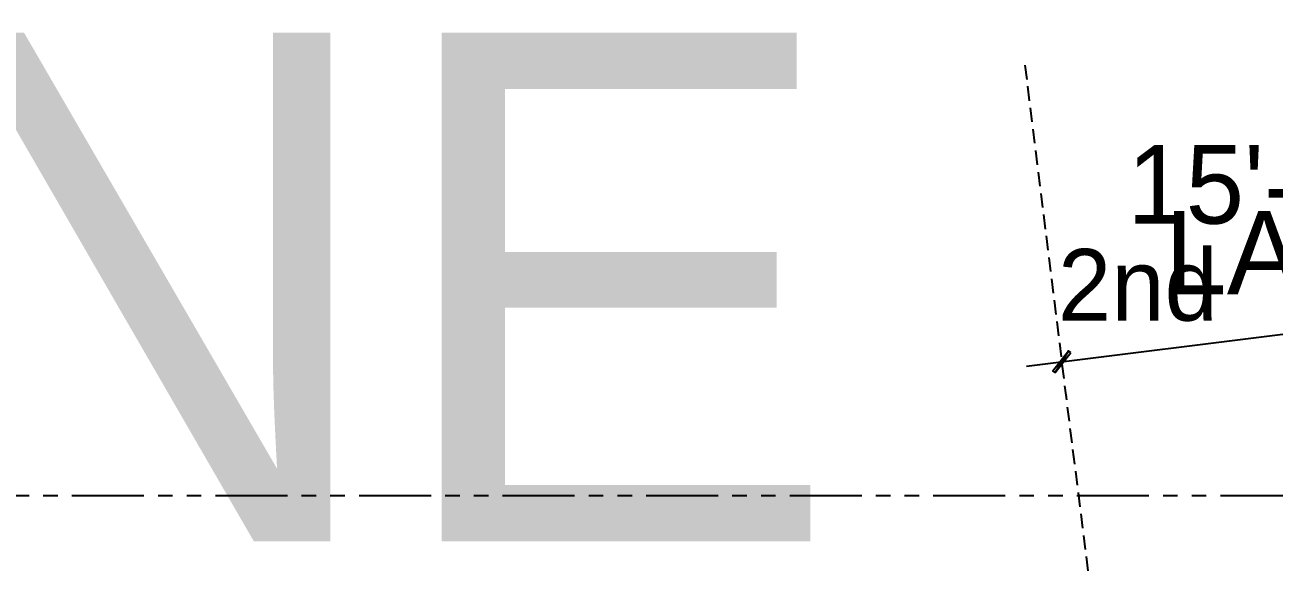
# Model space of a CAD drawing. Header units: feet. Extents: x -84 to 198, y -22 to 181.
# Drawn here: x 90.14 to 133.67, y 160.64 to 179.66 of the extents above; entities that cross this region are included whole.
import ezdxf
from ezdxf.enums import TextEntityAlignment as Align

# ---------------------------------------------------------------- set-up
doc = ezdxf.new("R2010")
doc.units = ezdxf.units.FT
for name, color, linetype in [('A-LINEA', 7, 'CONTINUOUS'), ('A-LINEA-FINA', 9, 'CONTINUOUS'), ('A-TEXTO-PDF', 3, 'CONTINUOUS')]:
    doc.layers.add(name, color=color, linetype=linetype)

msp = doc.modelspace()

# ---------------------------------------------------------------- linework, layer by layer
at = {"layer": 'A-LINEA'}
for p, q in [((124.96, 178.2578), (125.0267, 177.7644)), ((125.0533, 177.5244), (125.1067, 177.0178)), ((125.1467, 176.7778), (125.2, 176.2844)), ((125.24, 176.0311), (125.2933, 175.5378)), ((125.3333, 175.2844), (125.3867, 174.7911)), ((125.4267, 174.5378), (125.48, 174.0444)), ((125.52, 173.7911), (125.5733, 173.2978)), ((125.6133, 173.0578), (125.6667, 172.5511)), ((125.7067, 172.3111), (125.76, 171.8178)), ((125.8, 171.5644), (125.8533, 171.0711)), ((125.8933, 170.8178), (125.9467, 170.3244)), ((125.0133, 167.7778), (142.3733, 169.9511)), ((125.9867, 170.0711), (126.04, 169.5778)), ((126.08, 169.3378), (126.1333, 168.8311)), ((126.1733, 168.5911), (126.2267, 168.0978)), ((126.2533, 167.8444), (126.32, 167.3511)), ((126.3467, 167.0978), (126.4133, 166.6044)), ((126.3867, 166.8044), (126.4, 166.6978)), ((126.44, 166.3511), (126.5067, 165.8578)), ((126.5333, 165.6044), (126.6, 165.1111)), ((126.6267, 164.8711), (126.6933, 164.3644)), ((126.72, 164.1244), (126.7867, 163.6311)), ((90.28, 163.2578), (89.7733, 163.2578)), ((91.28, 163.2578), (90.7733, 163.2578)), ((94.28, 163.2578), (91.7733, 163.2578)), ((95.28, 163.2578), (94.7733, 163.2578)), ((96.28, 163.2578), (95.7733, 163.2578)), ((99.28, 163.2578), (96.7733, 163.2578)), ((100.28, 163.2578), (99.7733, 163.2578)), ((101.28, 163.2578), (100.7733, 163.2578)), ((104.28, 163.2578), (101.7733, 163.2578)), ((105.28, 163.2578), (104.7733, 163.2578)), ((106.28, 163.2578), (105.7733, 163.2578)), ((109.28, 163.2578), (106.7733, 163.2578)), ((110.28, 163.2578), (109.7733, 163.2578)), ((111.28, 163.2578), (110.7733, 163.2578)), ((114.28, 163.2578), (111.7733, 163.2578)), ((115.28, 163.2578), (114.7733, 163.2578)), ((116.28, 163.2578), (115.7733, 163.2578)), ((119.28, 163.2578), (116.7733, 163.2578)), ((120.28, 163.2578), (119.7733, 163.2578)), ((121.28, 163.2578), (120.7733, 163.2578)), ((124.28, 163.2578), (121.7733, 163.2578)), ((125.28, 163.2578), (124.7733, 163.2578)), ((126.28, 163.2578), (125.7733, 163.2578)), ((129.28, 163.2578), (126.7733, 163.2578)), ((126.8133, 163.3778), (126.88, 162.8844)), ((130.28, 163.2578), (129.7733, 163.2578)), ((131.28, 163.2578), (130.7733, 163.2578)), ((134.28, 163.2578), (131.7733, 163.2578)), ((126.9067, 162.6311), (126.9733, 162.1378)), ((127, 161.8844), (127.0667, 161.3911)), ((127.0933, 161.1511), (127.16, 160.6444))]:
    msp.add_line(p, q, dxfattribs=at)
at = {"layer": 'A-LINEA-FINA'}
for points in [[(126.48, 168.3111), (126.0133, 167.5511), (125.9333, 167.6178), (126.48, 168.3111), (126.48, 168.3111)], [(126.56, 168.2578), (126.48, 168.3111), (126.0133, 167.5511), (126.56, 168.2578)]]:
    msp.add_lwpolyline(points, dxfattribs=at)

# ---------------------------------------------------------------- texts
at = {"layer": 'A-TEXTO-PDF'}
for s, height, p in [('TNEMHCAORCNE', 17.716, (17.1598, 161.6769)), ('15\'-0"', 2.736, (133.1857, 172.7394)), ('LAYER', 2.905, (136.2028, 170.2737)), ('2nd', 2.495, (128.8997, 169.3622))]:
    msp.add_text(s, height=height, dxfattribs=at).set_placement(p, align=Align.CENTER)

doc.saveas('drawing.dxf')
